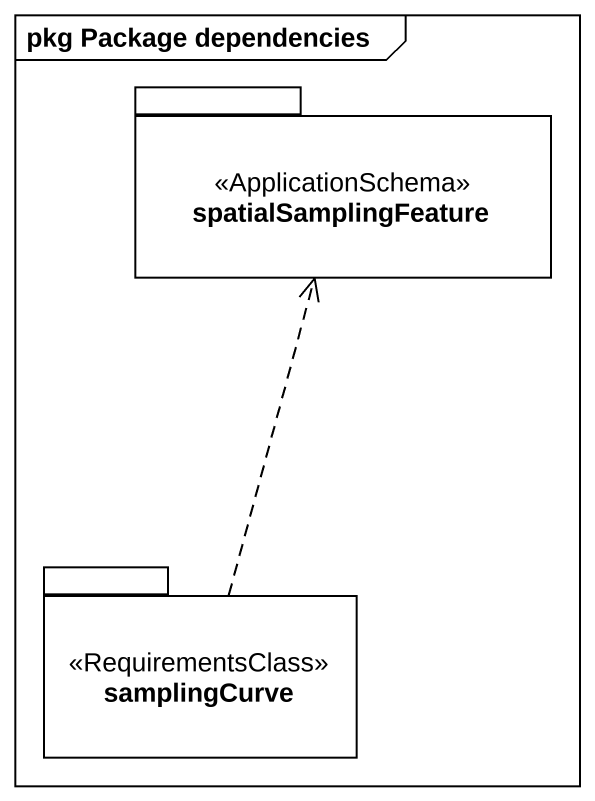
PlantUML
@startuml
mainframe pkg Package dependencies
package spatialSamplingFeature <<ApplicationSchema>> {
}
package samplingCurve <<RequirementsClass>> {
}
samplingCurve .up.> spatialSamplingFeature
@enduml
